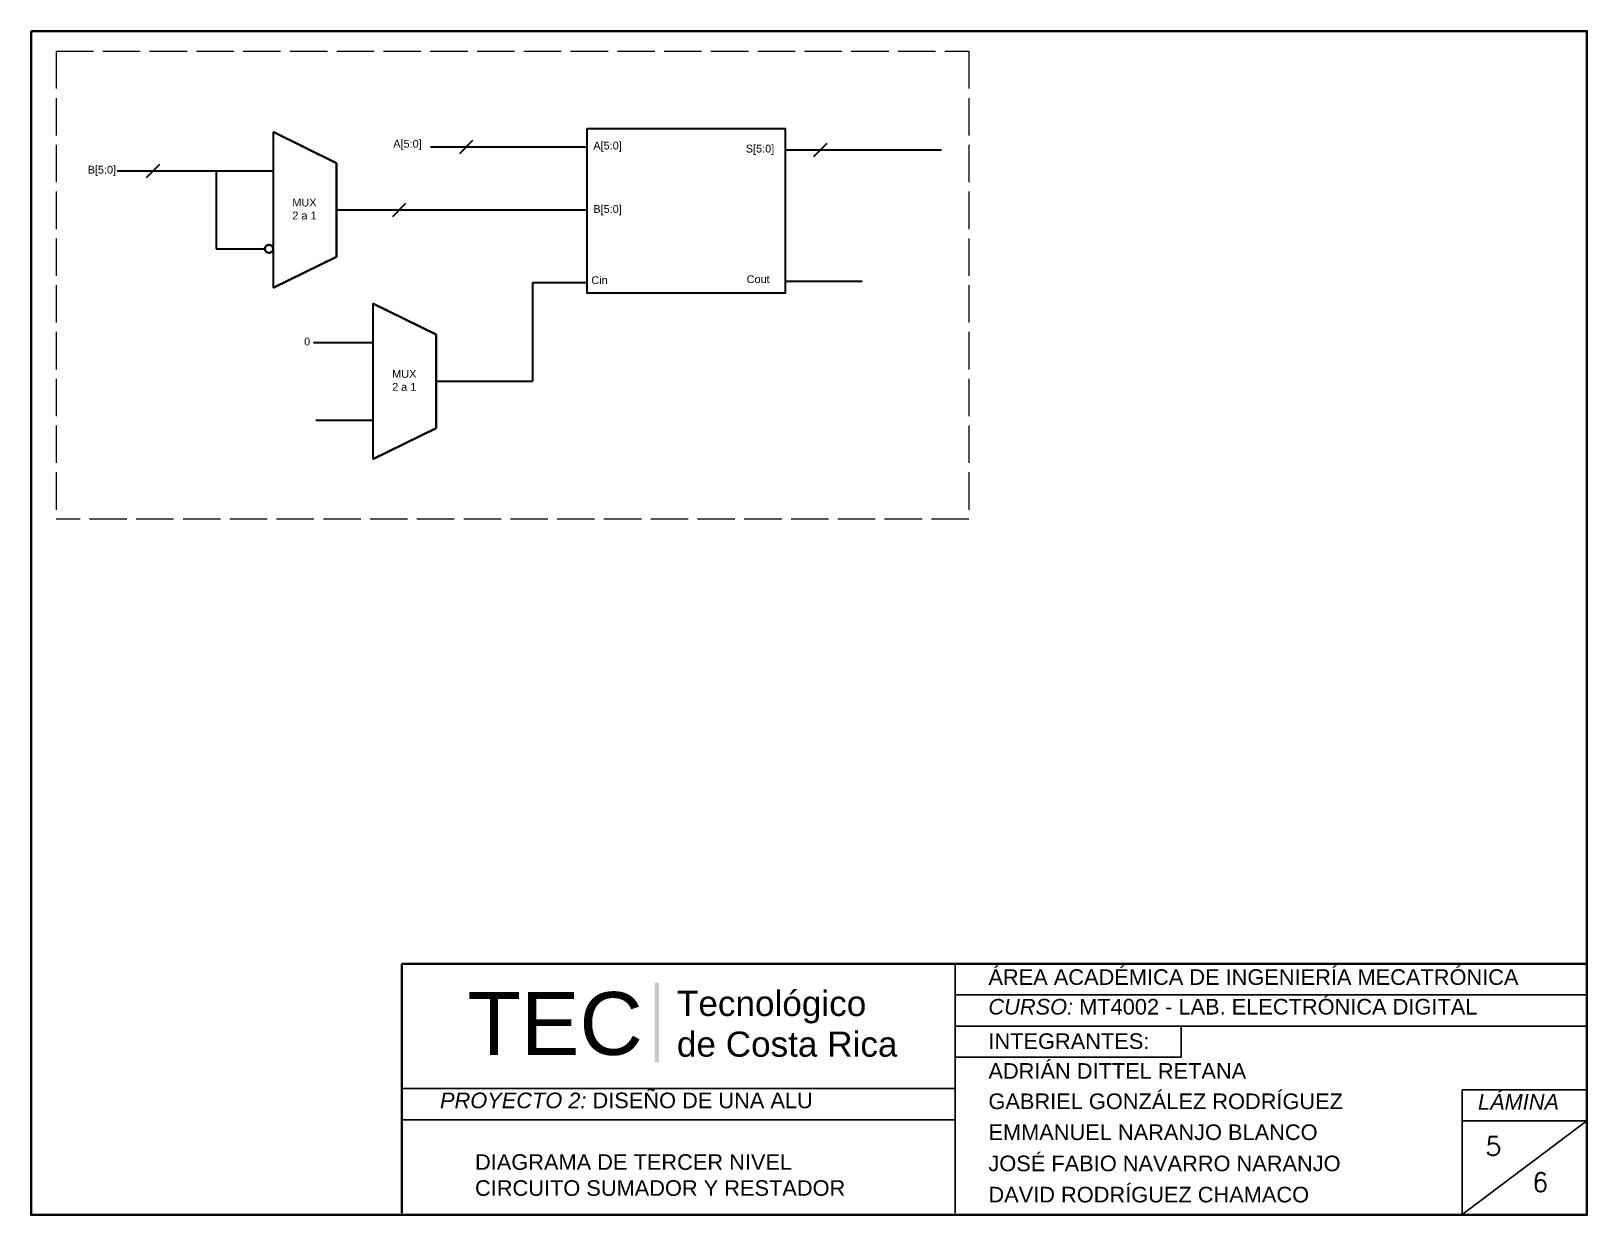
# Paper-space layout '3NIVEL-3' of a CAD drawing. Header units: millimetres. Extents: x 7 to 257, y 6 to 195.
import ezdxf

# ---------------------------------------------------------------- set-up
doc = ezdxf.new("R2010")
doc.units = ezdxf.units.MM
doc.header["$LTSCALE"] = 0.5
doc.linetypes.add('ACAD_ISO02W100', pattern=[15, 12, -3])
for name, color, linetype, lineweight in [('Cables', 7, 'Continuous', 30), ('Contorno', 7, 'Continuous', 40), ('Cuadro_dashed', 7, 'ACAD_ISO02W100', 20), ('Modulos', 7, 'Continuous', 40), ('MView', 7, 'Continuous', 5)]:
    doc.layers.add(name, color=color, linetype=linetype, lineweight=lineweight)
doc.layers.add('Texto', color=7, linetype='Continuous')
doc.layers.get('MView').off()
doc.styles.add('PDF Arial', font='arial.ttf')
doc.styles.add('Rotulado', font='arial.ttf', dxfattribs={"height": 10})
doc.styles.add('s1', font='romans.shx')

psp = doc.layouts.new('3NIVEL-3')

# ---------------------------------------------------------------- linework, layer by layer
for p, q in [((155.44, 5.96), (155.44, 45.96)), ((155.44, 40.96), (256.72, 40.96)), ((155.44, 35.96), (256.72, 35.96)), ((191.64, 30.96), (155.44, 30.96)), ((66.72, 25.96), (155.44, 25.96)), ((236.72, 5.76), (236.72, 25.76)), ((66.72, 20.96), (155.44, 20.96)), ((155.44, 20.96), (155.44, 15.96)), ((236.72, 20.76), (256.72, 20.76)), ((256.72, 20.76), (236.72, 5.76)), ((155.44, 15.96), (155.44, 10.96))]:
    psp.add_line(p, q)
at = {"color": 7}
for p, q in [((191.64, 30.96), (191.64, 35.96)), ((236.72, 25.76), (256.72, 25.76))]:
    psp.add_line(p, q, dxfattribs=at)
at = {"color": 251, "true_color": 0x4b4b4b, "transparency": 33554559}
for points in [[(107.95, 42.93), (107.22, 42.93), (107.95, 30.18)], [(107.22, 42.93), (107.95, 30.18), (107.22, 30.18)]]:
    psp.add_solid(points, dxfattribs=at)
at = {"layer": 'Cables', "color": 7}
for p, q in [((46.07, 179.31), (46.07, 166.81)), ((71.3, 176.91), (96.44, 176.91)), ((128.15, 176.46), (153.24, 176.46)), ((21.07, 173.06), (46.07, 173.06)), ((36.93, 173.06), (36.93, 160.56)), ((46.07, 166.81), (46.07, 154.31)), ((56.23, 166.81), (96.43, 166.81)), ((36.93, 160.56), (44.74, 160.56)), ((87.65, 155.15), (96.43, 155.15)), ((87.66, 155.15), (87.66, 139.33)), ((128.21, 155.4), (140.52, 155.4)), ((62.08, 151.83), (62.08, 139.33)), ((52.55, 145.58), (62.08, 145.58)), ((62.08, 139.33), (62.08, 126.83)), ((72.23, 139.33), (87.66, 139.33)), ((52.94, 133.08), (62.03, 133.08))]:
    psp.add_line(p, q, dxfattribs=at)
at = {"layer": 'Cables'}
for p, q in [((75.99, 175.85), (78.11, 177.98)), ((132.79, 175.4), (134.91, 177.52)), ((25.77, 172), (27.89, 174.12)), ((65.24, 165.75), (67.36, 167.87))]:
    psp.add_line(p, q, dxfattribs=at)
at = {"layer": 'Cables', "color": 7}
psp.add_lwpolyline([(96.44, 179.87), (128.15, 179.87), (128.15, 153.48), (96.44, 153.48)], close=True, dxfattribs=at)
at = {"layer": 'Contorno'}
for q in [(66.72, 5.96), (256.72, 45.96)]:
    psp.add_line((66.72, 45.96), q, dxfattribs=at)
psp.add_lwpolyline([(7.26, 195.47), (256.72, 195.47), (256.72, 5.7), (7.26, 5.7)], close=True, dxfattribs=at)
psp.add_circle((45.4, 160.57), 0.663, dxfattribs=at)
at = {"layer": 'Cuadro_dashed', "color": 7}
for p, q in [((11.27, 192.25), (11.27, 117.25)), ((11.27, 192.25), (157.62, 192.25)), ((157.62, 192.25), (157.62, 117.25)), ((157.62, 117.25), (11.27, 117.25))]:
    psp.add_line(p, q, dxfattribs=at)
at = {"layer": 'Modulos', "color": 7}
for p, q in [((46.07, 179.31), (56.23, 174.31)), ((56.23, 174.31), (56.23, 159.31)), ((56.23, 159.31), (46.07, 154.31)), ((62.08, 151.83), (72.23, 146.83)), ((72.23, 146.83), (72.23, 131.83)), ((72.23, 131.83), (62.08, 126.83))]:
    psp.add_line(p, q, dxfattribs=at)

# ---------------------------------------------------------------- texts
at = {"color": 250, "true_color": 0x1c1c1c, "attachment_point": 7, "style": 'PDF Arial'}
for s, insert, char_height in [('TEC', (77.19, 31.2), 10.079), ('Tecnológico', (110.81, 36.37), 4.0315), ('de Costa Rica', (110.81, 31), 4.0315)]:
    psp.add_mtext(s, dxfattribs=dict(at, insert=insert, char_height=char_height))
at = {"layer": 'Texto', "color": 7, "char_height": 1.25, "attachment_point": 1, "style": 'Rotulado'}
for s, width, heights, insert in [('A[5:0]', 5.1872, [1.6], (65.33, 178.04)), ('A[5:0]', 5.1872, [1.6], (97.41, 177.74)), ('S[5:0]', 5.1872, [1.6], (121.85, 177.26)), ('B[5:0]', 5.1872, [1.6], (16.33, 173.88)), ('\\pxqc;MUX\\P2 a 1', 5.1163, [3.65], (48.53, 168.62)), ('B[5:0]', 5.1872, [1.6], (97.41, 167.59)), ('Cin', 5.1872, [1.6], (97.09, 156.17)), ('Cout', 5.1872, [1.6], (122, 156.33)), ('0', 5.1872, [1.6], (51.04, 146.34)), ('\\pxqc;MUX\\P2 a 1', 5.1163, [3.65], (64.54, 141.15))]:
    psp.add_mtext_dynamic_manual_height_columns(s, width=width, gutter_width=25, heights=heights, dxfattribs=dict(at, insert=insert))
at = {"layer": 'Texto', "attachment_point": 1, "style": 's1'}
for s, insert, char_height, width in [('{\\fArial|b0|i0|c0|p34;ÁREA ACADÉMICA DE INGENIERÍA MECATRÓNICA}', (160.76, 45.07), 2.5, 84.8209), ('{\\fArial|b0|i1|c0|p34;CURSO: \\fArial|b0|i0|c0|p34;MT4002 - LAB. ELECTRÓNICA DIGITAL}', (160.76, 40.32), 2.5, 78.8124), ('{\\fArial|b0|i0|c0|p34;INTEGRANTES:}', (160.76, 34.8), 2.5, 28.1694), ('{\\fArial|b0|i0|c0|p34;ADRIÁN DITTEL RETANA}', (160.76, 30.02), 2.5, 59.8937), ('{\\fArial|b0|i1|c0|p34;PROYECTO 2: \\fArial|b0|i0|c0|p34;DISEÑO DE UNA ALU}', (72.83, 25.3), 2.5, 79.4343), ('{\\fArial|b0|i0|c0|p34;GABRIEL GONZÁLEZ RODRÍGUEZ}', (160.76, 25.16), 2.5, 59.8937), ('{\\fArial|b0|i1|c0|p34;LÁMINA}', (239.25, 25.06), 2.5, 19.0829), ('{\\fArial|b0|i0|c0|p34;EMMANUEL NARANJO BLANCO}', (160.76, 20.2), 2.5, 59.8937), ('5', (240.45, 18.21), 3, 7.4367), ('{\\fArial|b0|i0|c0|p34;DIAGRAMA DE TERCER NIVEL\\PCIRCUITO SUMADOR Y RESTADOR}', (78.44, 15.42), 2.5, 63.9917), ('{\\fArial|b0|i0|c0|p34;JOSÉ FABIO NAVARRO NARANJO}', (160.76, 15.2), 2.5, 59.8937), ('{\\fArial|b0|i0|c0|p34;DAVID RODRÍGUEZ CHAMACO}', (160.76, 10.2), 2.5, 59.8937), ('6', (247.95, 12.43), 3, 9.5415)]:
    psp.add_mtext(s, dxfattribs=dict(at, insert=insert, char_height=char_height, width=width))

# ---------------------------------------------------------------- viewports
at = {"layer": 'MView'}
psp.add_viewport(center=(131.99, 120.59), size=(249.45, 149.7761), view_center_point=(771.18, 441.16), view_height=387.3241, dxfattribs=at)

doc.saveas('drawing.dxf')
